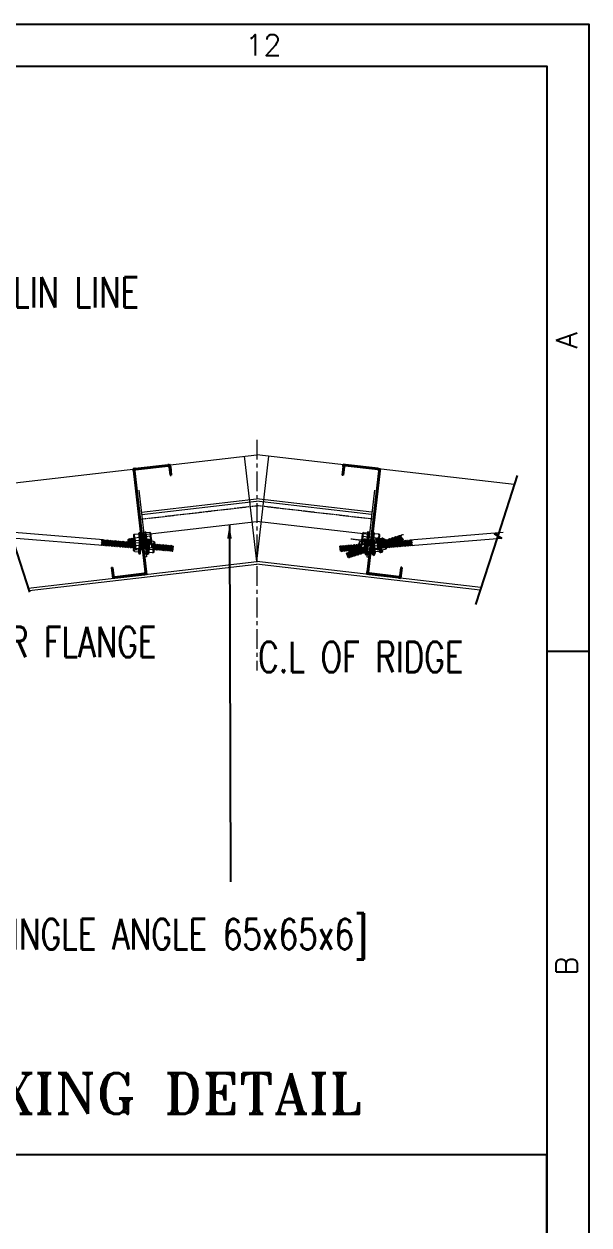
# Model space of a CAD drawing. Header units: millimetres. Extents: x 591978 to 1200763, y 19941 to 205918.
# Drawn here: x 755723 to 769885, y 122667 to 152750 of the extents above; entities that cross this region are included whole.
import ezdxf
from ezdxf.lldxf.tags import DXFTag

# ---------------------------------------------------------------- set-up
doc = ezdxf.new("R2010")
doc.units = ezdxf.units.MM
doc.header["$LTSCALE"] = 790
doc.header["$MEASUREMENT"] = 0
doc.linetypes.add('CENTER', pattern=[2, 1.25, -0.25, 0.25, -0.25])
doc.linetypes.add('HIDDEN', pattern=[0.375, 0.25, -0.125])
for name, color, linetype in [('CEN', 1, 'CENTER'), ('DIM', 2, 'Continuous'), ('STEEL', 4, 'Continuous'), ('text', 6, 'Continuous')]:
    doc.layers.add(name, color=color, linetype=linetype)
doc.layers.add('TITLE', color=161, linetype='Continuous', lineweight=9)
doc.layers.add('WEB', color=1, linetype='Continuous', lineweight=15)
doc.styles.add('ROMANS', font='romans.shx')
doc.styles.add('ROMANT', font='romant.shx', dxfattribs={"width": 0.75})
doc.styles.add('T02', font='SIMPLEX.SHX', dxfattribs={"width": 0.8})
tags = doc.linetypes.add('DASHED2', pattern=[0.375, 0.25, -0.125]).pattern_tags.tags
tags[6:7] = [DXFTag(74, 4), DXFTag(75, 0), DXFTag(340, '0'), DXFTag(46, 1.0), DXFTag(50, 0.0), DXFTag(44, 0.0), DXFTag(45, 0.0)]
tags[4:5] = [DXFTag(74, 4), DXFTag(75, 0), DXFTag(340, '0'), DXFTag(46, 1.0), DXFTag(50, 0.0), DXFTag(44, 0.0), DXFTag(45, 0.0)]
doc.dimstyles.new('DIM-250', dxfattribs={"dimscale": 350, "dimtxt": 2.5, "dimasz": 1, "dimexe": 1, "dimexo": 1.5, "dimgap": 1, "dimtad": 1, "dimdec": 0, "dimzin": 0, "dimdsep": 46, "dimtxsty": 'T02', "dimcen": 0.09, "dimdle": 1, "dimclrd": 3, "dimclre": 3, "dimclrt": 256, "dimadec": 0, "dimazin": 0, "dimtfac": 0.09, "dimtdec": 0, "dimtix": 1, "dimtmove": 2, "dimatfit": 3, "dimfxl": 1, "dimtolj": 1, "dimtzin": 0, "dimarcsym": 0})

# ---------------------------------------------------------------- blocks, each defined once
blk = doc.blocks.new('SSQQ')
blk.add_line((1489789.41, -272566.1), (1489794.41, -272566.1))
for points in [[(1489794.41, -273085.85), (1488953.41, -273085.85), (1488953.41, -272491.85), (1489794.41, -272491.85)], [(1489789.41, -273080.85), (1488958.41, -273080.85), (1488958.41, -272496.85), (1489789.41, -272496.85)]]:
    blk.add_lwpolyline(points, close=True)
at = {"style": 'ROMANS'}
blk.add_text('12', height=2.5, dxfattribs=at).set_placement((1489753.69, -272495.57))
for s, p in [('A', (1489793.03, -272530.25)), ('B', (1489793.03, -272604.5))]:
    blk.add_text(s, height=2.5, rotation=90, dxfattribs=at).set_placement(p)
blk = doc.blocks.new('ERGGRWFG')
at = {"color": 0, "lineweight": 13}
for p, q in [((-11842, 2160), (-7861, 2961)), ((-11792, 2410), (-7908, 3192)), ((-16001, 1610), (-12224, 2370)), ((-15954, 1379), (-12275, 2120))]:
    blk.add_line(p, q, dxfattribs=at)
at = {"color": 2}
for points in [[(-6293, 3076), (-6229, 3089), (-6348, 3679), (-6412, 3666)], [(-5971, 3141), (-6035, 3128), (-6154, 3718), (-6090, 3731)], [(-17375, 893), (-17439, 880), (-17558, 1470), (-17493, 1483)], [(-17760, 815), (-17696, 828), (-17815, 1418), (-17879, 1405)]]:
    blk.add_lwpolyline(points, close=True, dxfattribs=at)
at = {"layer": 'STEEL', "lineweight": 13}
for p, q in [((-6525, 3156), (-6595, 3503)), ((-6561, 3570), (-6399, 3602)), ((-6540, 3467), (-6378, 3499)), ((-6306, 3140), (-6399, 3602)), ((-6120, 3551), (-6314, 3512)), ((-5915, 3699), (-6077, 3667)), ((-5984, 3205), (-6077, 3667)), ((-5894, 3597), (-6056, 3564)), ((-6020, 3572), (-6056, 3564)), ((-5788, 3305), (-5857, 3651)), ((-5823, 3581), (-5847, 3606)), ((-5782, 3619), (-5823, 3581)), ((-5759, 3594), (-5782, 3619)), ((-5718, 3632), (-5759, 3594)), ((-5694, 3607), (-5718, 3632)), ((-5654, 3645), (-5694, 3607)), ((-5630, 3620), (-5654, 3645)), ((-5589, 3658), (-5630, 3620)), ((-5552, 3456), (-5592, 3418)), ((-5566, 3633), (-5589, 3658)), ((-5525, 3671), (-5566, 3633)), ((-5528, 3431), (-5552, 3456)), ((-5487, 3469), (-5528, 3431)), ((-5501, 3646), (-5525, 3671)), ((-5461, 3684), (-5501, 3646)), ((-5463, 3444), (-5487, 3469)), ((-5423, 3482), (-5463, 3444)), ((-5437, 3659), (-5461, 3684)), ((-5396, 3697), (-5437, 3659)), ((-5399, 3457), (-5423, 3482)), ((-5359, 3495), (-5399, 3457)), ((-5373, 3672), (-5396, 3697)), ((-5332, 3710), (-5373, 3672)), ((-5335, 3469), (-5359, 3495)), ((-5294, 3508), (-5335, 3469)), ((-5308, 3685), (-5332, 3710)), ((-5268, 3723), (-5308, 3685)), ((-5270, 3482), (-5294, 3508)), ((-5230, 3521), (-5270, 3482)), ((-5244, 3698), (-5268, 3723)), ((-5203, 3736), (-5244, 3698)), ((-5206, 3495), (-5230, 3521)), ((-5166, 3534), (-5206, 3495)), ((-5179, 3711), (-5203, 3736)), ((-5139, 3749), (-5179, 3711)), ((-5142, 3508), (-5166, 3534)), ((-5101, 3547), (-5142, 3508)), ((-5115, 3724), (-5139, 3749)), ((-5099, 3739), (-5115, 3724)), ((-5077, 3521), (-5101, 3547)), ((-5099, 3739), (-5067, 3745)), ((-5099, 3739), (-5059, 3539)), ((-5059, 3539), (-5077, 3521)), ((-5027, 3545), (-5067, 3745)), ((-5059, 3539), (-5027, 3545)), ((-7871, 2959), (-7918, 3190)), ((-7899, 3163), (-7916, 3182)), ((-7858, 3202), (-7899, 3163)), ((-7861, 2961), (-7875, 2975)), ((-7821, 2999), (-7861, 2961)), ((-7835, 3176), (-7858, 3202)), ((-7794, 3215), (-7835, 3176)), ((-7797, 2974), (-7821, 2999)), ((-7756, 3012), (-7797, 2974)), ((-7770, 3189), (-7794, 3215)), ((-7730, 3227), (-7770, 3189)), ((-7733, 2987), (-7756, 3012)), ((-7692, 3025), (-7733, 2987)), ((-7706, 3202), (-7730, 3227)), ((-7665, 3240), (-7706, 3202)), ((-7668, 3000), (-7692, 3025)), ((-7668, 3000), (-7671, 3003)), ((-7628, 3038), (-7668, 3000)), ((-7642, 3215), (-7665, 3240)), ((-7601, 3253), (-7642, 3215)), ((-7604, 3013), (-7628, 3038)), ((-7563, 3051), (-7604, 3013)), ((-7577, 3228), (-7601, 3253)), ((-7537, 3266), (-7577, 3228)), ((-7540, 3026), (-7563, 3051)), ((-7499, 3064), (-7540, 3026)), ((-7513, 3241), (-7537, 3266)), ((-7472, 3279), (-7513, 3241)), ((-7475, 3039), (-7499, 3064)), ((-7435, 3077), (-7475, 3039)), ((-7449, 3254), (-7472, 3279)), ((-7408, 3292), (-7449, 3254)), ((-7411, 3052), (-7435, 3077)), ((-7370, 3090), (-7411, 3052)), ((-7384, 3267), (-7408, 3292)), ((-7344, 3305), (-7384, 3267)), ((-7346, 3065), (-7370, 3090)), ((-7306, 3103), (-7346, 3065)), ((-7320, 3280), (-7344, 3305)), ((-7279, 3318), (-7320, 3280)), ((-7282, 3078), (-7306, 3103)), ((-7242, 3116), (-7282, 3078)), ((-7256, 3293), (-7279, 3318)), ((-7215, 3331), (-7256, 3293)), ((-7218, 3090), (-7242, 3116)), ((-7177, 3129), (-7218, 3090)), ((-7191, 3306), (-7215, 3331)), ((-7151, 3344), (-7191, 3306)), ((-7153, 3103), (-7177, 3129)), ((-7113, 3142), (-7153, 3103)), ((-7127, 3319), (-7151, 3344)), ((-7086, 3357), (-7127, 3319)), ((-7089, 3116), (-7113, 3142)), ((-7089, 3116), (-7092, 3119)), ((-7049, 3155), (-7089, 3116)), ((-7062, 3332), (-7086, 3357)), ((-7022, 3370), (-7062, 3332)), ((-7025, 3129), (-7049, 3155)), ((-6984, 3168), (-7025, 3129)), ((-6998, 3345), (-7022, 3370)), ((-6958, 3383), (-6998, 3345)), ((-6960, 3142), (-6984, 3168)), ((-6920, 3180), (-6960, 3142)), ((-6934, 3358), (-6958, 3383)), ((-6893, 3396), (-6934, 3358)), ((-6896, 3155), (-6920, 3180)), ((-6855, 3193), (-6896, 3155)), ((-6869, 3371), (-6893, 3396)), ((-6829, 3409), (-6869, 3371)), ((-6832, 3168), (-6855, 3193)), ((-6791, 3206), (-6832, 3168)), ((-6805, 3384), (-6829, 3409)), ((-6765, 3422), (-6805, 3384)), ((-6767, 3181), (-6791, 3206)), ((-6727, 3219), (-6767, 3181)), ((-6741, 3397), (-6765, 3422)), ((-6700, 3435), (-6741, 3397)), ((-6703, 3194), (-6727, 3219)), ((-6662, 3232), (-6703, 3194)), ((-6676, 3409), (-6700, 3435)), ((-6636, 3448), (-6676, 3409)), ((-6639, 3207), (-6662, 3232)), ((-6598, 3245), (-6639, 3207)), ((-6612, 3422), (-6636, 3448)), ((-6584, 3449), (-6612, 3422)), ((-6574, 3220), (-6598, 3245)), ((-6544, 3249), (-6574, 3220)), ((-6493, 3236), (-6332, 3269)), ((-6468, 3108), (-6306, 3140)), ((-6074, 3321), (-6268, 3282)), ((-5848, 3366), (-6010, 3334)), ((-5973, 3341), (-6010, 3334)), ((-5822, 3238), (-5984, 3205)), ((-5785, 3379), (-5809, 3404)), ((-5745, 3417), (-5785, 3379)), ((-5721, 3392), (-5745, 3417)), ((-5680, 3430), (-5721, 3392)), ((-5657, 3405), (-5680, 3430)), ((-5616, 3443), (-5657, 3405)), ((-5592, 3418), (-5616, 3443)), ((-16635, 1452), (-16623, 1484)), ((-16623, 1484), (-16571, 1465)), ((-16571, 1465), (-16559, 1497)), ((-16559, 1497), (-16507, 1478)), ((-16507, 1478), (-16495, 1510)), ((-16495, 1510), (-16442, 1491)), ((-16442, 1491), (-16430, 1523)), ((-16430, 1523), (-16378, 1504)), ((-16378, 1504), (-16366, 1536)), ((-16366, 1536), (-16314, 1517)), ((-16314, 1517), (-16302, 1549)), ((-16302, 1549), (-16249, 1530)), ((-16249, 1530), (-16237, 1562)), ((-16237, 1562), (-16185, 1543)), ((-16185, 1543), (-16173, 1575)), ((-16173, 1575), (-16121, 1555)), ((-16121, 1555), (-16109, 1588)), ((-16109, 1588), (-16056, 1568)), ((-16056, 1568), (-16044, 1601)), ((-16044, 1601), (-15992, 1581)), ((-15992, 1581), (-15980, 1614)), ((-15980, 1614), (-15928, 1594)), ((-15928, 1594), (-15919, 1618)), ((-18796, 1029), (-18827, 1023)), ((-18787, 823), (-18827, 1023)), ((-18796, 1029), (-18755, 829)), ((-18796, 1029), (-18775, 1021)), ((-18775, 1021), (-18763, 1054)), ((-18763, 1054), (-18711, 1034)), ((-18711, 1034), (-18698, 1067)), ((-18698, 1067), (-18646, 1047)), ((-18646, 1047), (-18634, 1080)), ((-18634, 1080), (-18582, 1060)), ((-18582, 1060), (-18570, 1093)), ((-18570, 1093), (-18518, 1073)), ((-18518, 1073), (-18505, 1106)), ((-18505, 1106), (-18453, 1086)), ((-18453, 1086), (-18441, 1118)), ((-18441, 1118), (-18389, 1099)), ((-18389, 1099), (-18377, 1131)), ((-18377, 1131), (-18324, 1112)), ((-18324, 1112), (-18312, 1144)), ((-18312, 1144), (-18260, 1125)), ((-18260, 1125), (-18248, 1157)), ((-18248, 1157), (-18196, 1138)), ((-18196, 1138), (-18184, 1170)), ((-18184, 1170), (-18131, 1151)), ((-18131, 1151), (-18119, 1183)), ((-18119, 1183), (-18067, 1164)), ((-18067, 1164), (-18055, 1196)), ((-17993, 895), (-18062, 1241)), ((-18028, 1308), (-17866, 1341)), ((-18024, 962), (-18011, 995)), ((-18007, 1206), (-17846, 1238)), ((-17961, 975), (-17799, 1008)), ((-17908, 1226), (-17846, 1238)), ((-17773, 879), (-17866, 1341)), ((-17861, 995), (-17799, 1008)), ((-17781, 1251), (-17524, 1303)), ((-17735, 1021), (-17478, 1072)), ((-17319, 1451), (-17481, 1419)), ((-17388, 957), (-17481, 1419)), ((-17298, 1348), (-17460, 1316)), ((-17252, 1118), (-17414, 1085)), ((-17226, 989), (-17388, 957)), ((-17191, 1056), (-17261, 1403)), ((-17250, 1349), (-17215, 1335)), ((-17215, 1335), (-17202, 1368)), ((-17210, 1149), (-17171, 1134)), ((-17202, 1368), (-17150, 1348)), ((-17171, 1134), (-17159, 1167)), ((-17159, 1167), (-17107, 1147)), ((-17150, 1348), (-17138, 1381)), ((-17138, 1381), (-17086, 1361)), ((-17107, 1147), (-17095, 1179)), ((-17095, 1179), (-17042, 1160)), ((-17086, 1361), (-17074, 1394)), ((-17074, 1394), (-17022, 1374)), ((-17042, 1160), (-17030, 1192)), ((-17030, 1192), (-16978, 1173)), ((-17022, 1374), (-17009, 1407)), ((-17009, 1407), (-16957, 1387)), ((-16978, 1173), (-16966, 1205)), ((-16966, 1205), (-16914, 1186)), ((-16957, 1387), (-16945, 1420)), ((-16945, 1420), (-16893, 1400)), ((-16914, 1186), (-16902, 1218)), ((-16902, 1218), (-16849, 1199)), ((-16893, 1400), (-16881, 1433)), ((-16881, 1433), (-16829, 1413)), ((-16849, 1199), (-16837, 1231)), ((-16837, 1231), (-16785, 1212)), ((-16829, 1413), (-16816, 1445)), ((-16816, 1445), (-16764, 1426)), ((-16785, 1212), (-16773, 1244)), ((-16773, 1244), (-16721, 1225)), ((-16764, 1426), (-16752, 1458)), ((-16752, 1458), (-16700, 1439)), ((-16721, 1225), (-16709, 1257)), ((-16709, 1257), (-16656, 1238)), ((-16700, 1439), (-16688, 1471)), ((-16688, 1471), (-16635, 1452)), ((-16656, 1238), (-16644, 1270)), ((-16656, 1238), (-16655, 1242)), ((-16644, 1270), (-16592, 1251)), ((-16592, 1251), (-16580, 1283)), ((-16580, 1283), (-16528, 1264)), ((-16528, 1264), (-16515, 1296)), ((-16515, 1296), (-16463, 1277)), ((-16463, 1277), (-16451, 1309)), ((-16451, 1309), (-16399, 1289)), ((-16399, 1289), (-16387, 1322)), ((-16387, 1322), (-16335, 1302)), ((-16335, 1302), (-16322, 1335)), ((-16322, 1335), (-16270, 1315)), ((-16270, 1315), (-16258, 1348)), ((-16258, 1348), (-16206, 1328)), ((-16206, 1328), (-16194, 1361)), ((-16194, 1361), (-16142, 1341)), ((-16142, 1341), (-16129, 1374)), ((-16129, 1374), (-16077, 1354)), ((-16077, 1354), (-16065, 1387)), ((-16077, 1354), (-16076, 1358)), ((-16065, 1387), (-16013, 1367)), ((-16013, 1367), (-16001, 1400)), ((-16001, 1400), (-15948, 1380)), ((-15948, 1380), (-15936, 1413)), ((-15936, 1413), (-15884, 1393)), ((-18755, 829), (-18787, 823)), ((-18755, 829), (-18731, 820)), ((-18731, 820), (-18719, 852)), ((-18719, 852), (-18667, 833)), ((-18667, 833), (-18655, 865)), ((-18655, 865), (-18603, 846)), ((-18603, 846), (-18591, 878)), ((-18591, 878), (-18538, 859)), ((-18538, 859), (-18526, 891)), ((-18526, 891), (-18474, 872)), ((-18474, 872), (-18462, 904)), ((-18462, 904), (-18410, 885)), ((-18410, 885), (-18398, 917)), ((-18398, 917), (-18345, 898)), ((-18345, 898), (-18333, 930)), ((-18333, 930), (-18281, 911)), ((-18281, 911), (-18269, 943)), ((-18269, 943), (-18217, 924)), ((-18217, 924), (-18204, 956)), ((-18204, 956), (-18152, 937)), ((-18152, 937), (-18140, 969)), ((-18140, 969), (-18088, 949)), ((-18088, 949), (-18076, 982)), ((-18076, 982), (-18024, 962)), ((-17935, 847), (-17773, 879))]:
    blk.add_line(p, q, dxfattribs=at)
at = {"layer": 'STEEL', "color": 8, "lineweight": 13}
for p, q in [((-5823, 3581), (-5835, 3538)), ((-5782, 3619), (-5821, 3472)), ((-5759, 3594), (-5809, 3404)), ((-5718, 3632), (-5785, 3379)), ((-5694, 3607), (-5745, 3417)), ((-5654, 3645), (-5721, 3392)), ((-5630, 3620), (-5680, 3430)), ((-5589, 3658), (-5657, 3405)), ((-5566, 3633), (-5616, 3443)), ((-5525, 3671), (-5592, 3418)), ((-5501, 3646), (-5552, 3456)), ((-5461, 3684), (-5528, 3431)), ((-5437, 3659), (-5487, 3469)), ((-5396, 3697), (-5463, 3444)), ((-5373, 3672), (-5423, 3482)), ((-5332, 3710), (-5399, 3457)), ((-5308, 3685), (-5359, 3495)), ((-5268, 3723), (-5335, 3469)), ((-5244, 3698), (-5294, 3508)), ((-5203, 3736), (-5270, 3482)), ((-5179, 3711), (-5230, 3521)), ((-5139, 3749), (-5206, 3495)), ((-5115, 3724), (-5166, 3534)), ((-5091, 3700), (-5142, 3508)), ((-5078, 3634), (-5101, 3547)), ((-5065, 3569), (-5077, 3521)), ((-7899, 3163), (-7907, 3135)), ((-7858, 3202), (-7893, 3069)), ((-7835, 3176), (-7880, 3004)), ((-7794, 3215), (-7861, 2961)), ((-7770, 3189), (-7821, 2999)), ((-7730, 3227), (-7797, 2974)), ((-7706, 3202), (-7756, 3012)), ((-7665, 3240), (-7733, 2987)), ((-7642, 3215), (-7692, 3025)), ((-7601, 3253), (-7668, 3000)), ((-7577, 3228), (-7628, 3038)), ((-7537, 3266), (-7604, 3013)), ((-7513, 3241), (-7563, 3051)), ((-7472, 3279), (-7540, 3026)), ((-7449, 3254), (-7499, 3064)), ((-7408, 3292), (-7475, 3039)), ((-7384, 3267), (-7435, 3077)), ((-7344, 3305), (-7411, 3052)), ((-7320, 3280), (-7370, 3090)), ((-7279, 3318), (-7346, 3065)), ((-7256, 3293), (-7306, 3103)), ((-7215, 3331), (-7282, 3078)), ((-7215, 3331), (-7282, 3078)), ((-7191, 3306), (-7242, 3116)), ((-7151, 3344), (-7218, 3090)), ((-7127, 3319), (-7177, 3129)), ((-7086, 3357), (-7153, 3103)), ((-7062, 3332), (-7113, 3142)), ((-7022, 3370), (-7089, 3116)), ((-6998, 3345), (-7049, 3155)), ((-6958, 3383), (-7025, 3129)), ((-6934, 3358), (-6984, 3168)), ((-6893, 3396), (-6960, 3142)), ((-6869, 3371), (-6920, 3180)), ((-6829, 3409), (-6896, 3155)), ((-6805, 3384), (-6855, 3193)), ((-6765, 3422), (-6832, 3168)), ((-6741, 3397), (-6791, 3206)), ((-6700, 3435), (-6767, 3181)), ((-6676, 3409), (-6727, 3219)), ((-6636, 3448), (-6703, 3194)), ((-6612, 3422), (-6662, 3232)), ((-6580, 3428), (-6639, 3207)), ((-6567, 3363), (-6598, 3245)), ((-6554, 3297), (-6574, 3220)), ((-16623, 1484), (-16463, 1277)), ((-16623, 1484), (-16463, 1277)), ((-16559, 1497), (-16399, 1289)), ((-16495, 1510), (-16335, 1302)), ((-16442, 1491), (-16322, 1335)), ((-16430, 1523), (-16270, 1315)), ((-16378, 1504), (-16258, 1348)), ((-16366, 1536), (-16206, 1328)), ((-16314, 1517), (-16194, 1361)), ((-16302, 1549), (-16142, 1341)), ((-16249, 1530), (-16129, 1374)), ((-16237, 1562), (-16077, 1354)), ((-16185, 1543), (-16065, 1387)), ((-16173, 1575), (-16013, 1367)), ((-16121, 1555), (-16001, 1400)), ((-16109, 1588), (-15948, 1380)), ((-16056, 1568), (-15936, 1413)), ((-16044, 1601), (-15884, 1393)), ((-15992, 1581), (-15883, 1440)), ((-15980, 1614), (-15896, 1505)), ((-15928, 1594), (-15909, 1571)), ((-18788, 990), (-18667, 833)), ((-18775, 1021), (-18655, 865)), ((-18763, 1054), (-18603, 846)), ((-18711, 1034), (-18591, 878)), ((-18698, 1067), (-18538, 859)), ((-18646, 1047), (-18526, 891)), ((-18634, 1080), (-18474, 872)), ((-18582, 1060), (-18462, 904)), ((-18570, 1093), (-18410, 885)), ((-18518, 1073), (-18398, 917)), ((-18505, 1106), (-18345, 898)), ((-18453, 1086), (-18333, 930)), ((-18441, 1118), (-18281, 911)), ((-18389, 1099), (-18269, 943)), ((-18377, 1131), (-18217, 924)), ((-18324, 1112), (-18204, 956)), ((-18312, 1144), (-18152, 937)), ((-18260, 1125), (-18140, 969)), ((-18248, 1157), (-18088, 949)), ((-18196, 1138), (-18076, 982)), ((-18184, 1170), (-18024, 962)), ((-18131, 1151), (-18011, 995)), ((-18119, 1183), (-18026, 1063)), ((-18067, 1164), (-18040, 1128)), ((-17246, 1328), (-17107, 1147)), ((-17233, 1263), (-17159, 1167)), ((-17220, 1197), (-17171, 1134)), ((-17215, 1335), (-17095, 1179)), ((-17202, 1368), (-17042, 1160)), ((-17150, 1348), (-17030, 1192)), ((-17138, 1381), (-16978, 1173)), ((-17086, 1361), (-16966, 1205)), ((-17074, 1394), (-16914, 1186)), ((-17022, 1374), (-16902, 1218)), ((-17009, 1407), (-16849, 1199)), ((-16957, 1387), (-16837, 1231)), ((-16945, 1420), (-16785, 1212)), ((-16893, 1400), (-16773, 1244)), ((-16881, 1433), (-16721, 1225)), ((-16829, 1413), (-16709, 1257)), ((-16816, 1445), (-16656, 1238)), ((-16764, 1426), (-16644, 1270)), ((-16752, 1458), (-16592, 1251)), ((-16700, 1439), (-16580, 1283)), ((-16688, 1471), (-16528, 1264)), ((-16635, 1452), (-16515, 1296)), ((-16571, 1465), (-16451, 1309)), ((-16507, 1478), (-16387, 1322)), ((-18775, 924), (-18719, 852)), ((-18762, 859), (-18731, 820))]:
    blk.add_line(p, q, dxfattribs=at)
at = {"layer": 'STEEL'}
for centre, radius, start, end in [((-6545, 3519), 52.6, 106.8838, 275.8766), ((-6397, 3376), 170, 147.5179, 235.2425), ((-5910, 3647), 52.6, 286.8838, 95.8766), ((-5991, 3457), 170, 327.5179, 55.2425), ((-6459, 3176), 69, 119.6009, 263.1595), ((-5856, 3298), 69, 299.6009, 83.1595), ((-18013, 1258), 52.6, 106.8838, 275.8766), ((-17864, 1115), 170, 147.5179, 235.2425), ((-17314, 1399), 52.6, 286.8838, 95.8766), ((-17395, 1209), 170, 327.5179, 55.2425), ((-17260, 1049), 69, 299.6009, 83.1595), ((-17927, 915), 69, 119.6009, 263.1595)]:
    blk.add_arc(centre, radius, start, end, dxfattribs=at)
blk = doc.blocks.new('DWW')
at = {"layer": 'STEEL', "color": 8, "linetype": 'HIDDEN', "ltscale": 0.05}
for p, q in [((2, 127.1), (-2, 127.1)), ((-2, 123.1), (-2, 127.1)), ((58, 127.1), (62, 127.1)), ((62, 123.1), (62, 127.1)), ((-70, -68.9), (-70, -72.9)), ((-66, -72.9), (-70, -72.9)), ((-4, -72.9), (0, -72.9)), ((0, -68.9), (0, -72.9))]:
    blk.add_line(p, q, dxfattribs=at)
at = {"layer": 'STEEL', "color": 20}
for p, q in [((-2, -68.9), (-2, 123.1)), ((0, -68.9), (0, 123.1)), ((58, 127.1), (2, 127.1)), ((58, 125.1), (2, 125.1)), ((60, 107.1), (60, 123.1)), ((62, 107.1), (62, 123.1)), ((62, 107.1), (60, 107.1)), ((-70, -68.9), (-70, -52.9)), ((-68, -52.9), (-70, -52.9)), ((-68, -68.9), (-68, -52.9)), ((-4, -70.9), (-66, -70.9)), ((-4, -72.9), (-66, -72.9))]:
    blk.add_line(p, q, dxfattribs=at)
for centre, radius, start, end in [((2, 123.1), 4, 90, 180), ((2, 123.1), 2, 90, 180), ((58, 123.1), 4, 0, 90), ((58, 123.1), 2, 0, 90), ((-66, -68.9), 4, 180, 270), ((-66, -68.9), 2, 180, 270), ((-4, -68.9), 2, 270, 0), ((-4, -68.9), 4, 270, 0)]:
    blk.add_arc(centre, radius, start, end, dxfattribs=at)
blk = doc.blocks.new('PURLIN')
at = {"color": 2}
blk.add_blockref('DWW', (274100.1, 569500.1), dxfattribs=at)

msp = doc.modelspace()

# ---------------------------------------------------------------- linework, layer by layer
at = {"color": 2, "lineweight": 13}
for p, q in [((758601.7, 141077.5), (758795.8, 139400)), ((764506.9, 141077.5), (764312.7, 139400)), ((758781.4, 139524.4), (758728.5, 139518.3)), ((758795.8, 139400), (758742.9, 139393.9)), ((764312.7, 139400), (764365.7, 139393.9)), ((764327.1, 139524.4), (764380.1, 139518.3))]:
    msp.add_line(p, q, dxfattribs=at)
at = {"color": 0, "lineweight": 13}
for p, q in [((758666.4, 140518.5), (761554.3, 140852.8)), ((758672.5, 140465.5), (761554.3, 140799.1)), ((764442.2, 140518.5), (761554.3, 140852.8)), ((764436.1, 140465.5), (761554.3, 140799.1)), ((758731.1, 139959), (761554.3, 140285.8)), ((764377.5, 139959), (761554.3, 140285.8)), ((765396.2, 139827.4), (767737, 140023.1)), ((765408.2, 139684.4), (767689, 139875))]:
    msp.add_line(p, q, dxfattribs=at)
at = {"color": 7, "linetype": 'Continuous', "lineweight": 13}
for p, q in [((758507.8, 139627.9), (758474.2, 139918.4)), ((758484.7, 139968.7), (758597.7, 139981.8)), ((758890.7, 139917.6), (758495.9, 139871.9)), ((758879.5, 140014.4), (758766.5, 140001.3)), ((758934.8, 139677.4), (758901.2, 139967.8)), ((764173.8, 139677.4), (764207.4, 139967.8)), ((764217.9, 139917.6), (764612.7, 139871.9)), ((764229.1, 140014.4), (764342.1, 140001.3)), ((764623.9, 139968.7), (764510.9, 139981.8)), ((764600.8, 139627.9), (764634.4, 139918.4)), ((758352.7, 139855.3), (758331.4, 139836.5)), ((758342, 139674.1), (758331.4, 139836.5)), ((758335, 139782.4), (758352.7, 139855.3)), ((758338.5, 139728.3), (758365.8, 139840.5)), ((758342, 139674.1), (758387.1, 139859.3)), ((758355.1, 139659.3), (758342, 139674.1)), ((758365.8, 139840.5), (758352.7, 139855.3)), ((758355.1, 139659.3), (758400.3, 139844.4)), ((758376.4, 139678.1), (758355.1, 139659.3)), ((758387.1, 139859.3), (758365.8, 139840.5)), ((758376.4, 139678.1), (758421.6, 139863.3)), ((758389.5, 139663.3), (758376.4, 139678.1)), ((758400.3, 139844.4), (758387.1, 139859.3)), ((758389.5, 139663.3), (758434.7, 139848.4)), ((758410.8, 139682.1), (758389.5, 139663.3)), ((758421.6, 139863.3), (758400.3, 139844.4)), ((758410.8, 139682.1), (758456, 139867.2)), ((758423.9, 139667.3), (758410.8, 139682.1)), ((758434.7, 139848.4), (758421.6, 139863.3)), ((758423.9, 139667.3), (758469.1, 139852.4)), ((758445.3, 139686.1), (758423.9, 139667.3)), ((758456, 139867.2), (758434.7, 139848.4)), ((758445.3, 139686.1), (758483.1, 139841.3)), ((758458.4, 139671.3), (758445.3, 139686.1)), ((758469.1, 139852.4), (758456, 139867.2)), ((758458.4, 139671.3), (758488.5, 139794.8)), ((758479.7, 139690.1), (758458.4, 139671.3)), ((758480.6, 139862.6), (758469.1, 139852.4)), ((758479.7, 139690.1), (758493.9, 139748.3)), ((758492.8, 139675.2), (758479.7, 139690.1)), ((758492.8, 139675.2), (758499.2, 139701.8)), ((758502.2, 139676.3), (758492.8, 139675.2)), ((758913.1, 139723.9), (758518.3, 139678.2)), ((758529.5, 139581.4), (758642.5, 139594.5)), ((758924.3, 139627.1), (758811.3, 139614)), ((764184.3, 139627.1), (764297.3, 139614)), ((764195.5, 139723.9), (764590.3, 139678.2)), ((764579.1, 139581.4), (764466.1, 139594.5)), ((764606.4, 139676.3), (764615.8, 139675.2)), ((764615.8, 139675.2), (764609.3, 139701.8)), ((764628.9, 139690.1), (764614.7, 139748.3)), ((764615.8, 139675.2), (764628.9, 139690.1)), ((764650.2, 139671.3), (764620.1, 139794.8)), ((764663.3, 139686.1), (764625.5, 139841.3)), ((764628, 139862.6), (764639.5, 139852.4)), ((764628.9, 139690.1), (764650.2, 139671.3)), ((764639.5, 139852.4), (764652.6, 139867.2)), ((764684.6, 139667.3), (764639.5, 139852.4)), ((764650.2, 139671.3), (764663.3, 139686.1)), ((764697.7, 139682.1), (764652.6, 139867.2)), ((764652.6, 139867.2), (764673.9, 139848.4)), ((764663.3, 139686.1), (764684.6, 139667.3)), ((764673.9, 139848.4), (764687, 139863.3)), ((764719.1, 139663.3), (764673.9, 139848.4)), ((764684.6, 139667.3), (764697.7, 139682.1)), ((764732.2, 139678.1), (764687, 139863.3)), ((764687, 139863.3), (764708.3, 139844.4)), ((764697.7, 139682.1), (764719.1, 139663.3)), ((764708.3, 139844.4), (764721.4, 139859.3)), ((764753.5, 139659.3), (764708.3, 139844.4)), ((764719.1, 139663.3), (764732.2, 139678.1)), ((764766.6, 139674.1), (764721.4, 139859.3)), ((764721.4, 139859.3), (764742.7, 139840.5)), ((764732.2, 139678.1), (764753.5, 139659.3)), ((764742.7, 139840.5), (764755.9, 139855.3)), ((764770.1, 139728.3), (764742.7, 139840.5)), ((764753.5, 139659.3), (764766.6, 139674.1)), ((764773.6, 139782.4), (764755.9, 139855.3)), ((764755.9, 139855.3), (764777.2, 139836.5)), ((764766.6, 139674.1), (764777.2, 139836.5))]:
    msp.add_line(p, q, dxfattribs=at)
for points in [[(768827, 124425.5), (736166.8, 124425.5), (736166.8, 151692.7), (768827, 151692.7)], [(743471.2, 97158.3), (768827, 97158.3), (768827, 124425.5), (743471.2, 124425.5)]]:
    msp.add_lwpolyline(points, close=True)
at = {"color": 0}
for points in [[(754800.6, 141787.8), (755288.4, 140285.1), (755374.2, 140312.9), (755199, 140196.3), (755305.9, 140231), (755860.8, 138521.5)], [(768086.8, 141440.9), (767604.7, 139955.6), (767519.9, 139983.1), (767693, 139867.9), (767587.3, 139902.2), (767038.9, 138212.6)]]:
    msp.add_lwpolyline(points, dxfattribs=at)
at = {"color": 2}
for points in [[(758605.2, 140003.5), (758645, 140008.1), (758693.8, 139586.5), (758654, 139581.9)], [(758724.4, 140017.3), (758764.1, 140021.9), (758812.9, 139600.3), (758773.2, 139595.7)], [(764384.2, 140017.3), (764344.5, 140021.9), (764295.7, 139600.3), (764335.4, 139595.7)], [(764503.3, 140003.5), (764463.6, 140008.1), (764414.8, 139586.5), (764454.5, 139581.9)], [(764274.6, 139469.4), (764314.4, 139472.8), (764283.8, 139838.5), (764244, 139835.2)], [(764471.3, 139448.6), (764509.3, 139461), (764395.7, 139810.8), (764357.7, 139798.5)], [(764513.6, 139489.4), (764473.9, 139486.1), (764443.3, 139851.9), (764483.1, 139855.2)], [(764699.9, 139522.8), (764661.9, 139510.5), (764548.3, 139860.3), (764586.3, 139872.7)]]:
    msp.add_lwpolyline(points, close=True, dxfattribs=at)
at = {"color": 7, "linetype": 'Continuous'}
for centre, radius, start, end in [((758554.9, 139927.7), 81.2, 149.733, 223.4728), ((758820.5, 139958.5), 81.2, 329.733, 43.4728), ((758619.5, 139788), 300.5, 347.67826, 25.52755), ((764489.1, 139788), 300.5, 154.47245, 192.32174), ((764288.1, 139958.5), 81.2, 136.5272, 210.267), ((764553.7, 139927.7), 81.2, 316.5272, 30.267), ((758789.5, 139807.7), 300.5, 167.67826, 205.52755), ((758588.5, 139637.3), 81.2, 149.733, 223.4728), ((758854.1, 139668), 81.2, 329.733, 43.4728), ((764254.5, 139668), 81.2, 136.5272, 210.267), ((764520.1, 139637.3), 81.2, 316.5272, 30.267), ((764319.1, 139807.7), 300.5, 334.47245, 12.32174)]:
    msp.add_arc(centre, radius, start, end, dxfattribs=at)
at = {"layer": 'CEN', "color": 4, "lineweight": 13, "ltscale": 0.05}
for p in [(758632.6, 140346.2), (764475.9, 140346.2)]:
    msp.add_line(p, (761554.3, 140684.4), dxfattribs=at)
at = {"layer": 'CEN', "color": 40, "linetype": 'CENTER', "lineweight": 13, "ltscale": 0.01}
msp.add_line((763918.4, 139854.1), (765072, 139720.6), dxfattribs=at)
at = {"layer": 'DIM', "color": 32, "linetype": 'CENTER', "lineweight": 13, "ltscale": 0.5}
msp.add_line((761555.2, 142331.9), (761555.2, 136553.9), dxfattribs=at)
at = {"layer": 'STEEL', "lineweight": 13}
for p, q in [((764994.9, 139877.1), (765000, 139897.7)), ((765000, 139897.7), (765033, 139889.5)), ((765033, 139889.5), (765038.1, 139910.1)), ((765038.1, 139910.1), (765071.2, 139901.9)), ((765071.2, 139901.9), (765076.3, 139922.4)), ((765076.3, 139922.4), (765109.3, 139914.3)), ((765109.3, 139914.3), (765114.4, 139934.8)), ((765114.4, 139934.8), (765147.5, 139926.6)), ((765147.5, 139926.6), (765152.6, 139947.2)), ((765152.6, 139947.2), (765185.6, 139939)), ((765185.6, 139939), (765190.7, 139959.6)), ((765190.7, 139959.6), (765223.8, 139951.4)), ((765223.8, 139951.4), (765228.9, 139972)), ((764069.8, 139576.8), (764074.9, 139597.4)), ((764074.9, 139597.4), (764108, 139589.2)), ((764108, 139589.2), (764113.1, 139609.8)), ((764113.1, 139609.8), (764146.1, 139601.6)), ((764146.1, 139601.6), (764151.2, 139622.2)), ((764151.2, 139622.2), (764184.3, 139614)), ((764184.3, 139614), (764189.4, 139634.6)), ((764189.4, 139634.6), (764222.4, 139626.4)), ((764222.4, 139626.4), (764227.5, 139646.9)), ((764227.5, 139646.9), (764260.6, 139638.8)), ((764324.6, 139480.9), (764258, 139686.2)), ((764260.6, 139638.8), (764265.7, 139659.3)), ((764274.2, 139729.3), (764370, 139760.4)), ((764294, 139668.5), (764389.8, 139699.6)), ((764352.8, 139687.6), (764389.8, 139699.6)), ((764458.9, 139486.6), (764370, 139760.4)), ((764427.8, 139712), (764580.4, 139761.5)), ((764472.2, 139575.2), (764624.8, 139624.7)), ((764694.5, 139865.7), (764598.7, 139834.6)), ((764687.5, 139560.8), (764598.7, 139834.6)), ((764714.2, 139804.9), (764618.4, 139773.8)), ((764758.6, 139668.1), (764662.8, 139637)), ((764783.3, 139591.9), (764687.5, 139560.8)), ((764799.6, 139635.1), (764733, 139840.4)), ((764743.3, 139808.4), (764766, 139802.8)), ((764766, 139802.8), (764771.1, 139823.4)), ((764771.1, 139823.4), (764804.1, 139815.2)), ((764781.8, 139689.8), (764806.5, 139683.7)), ((764804.1, 139815.2), (764809.2, 139835.8)), ((764806.5, 139683.7), (764811.6, 139704.3)), ((764809.2, 139835.8), (764842.3, 139827.6)), ((764811.6, 139704.3), (764844.7, 139696.1)), ((764842.3, 139827.6), (764847.4, 139848.1)), ((764844.7, 139696.1), (764849.8, 139716.6)), ((764847.4, 139848.1), (764880.4, 139840)), ((764849.8, 139716.6), (764882.8, 139708.5)), ((764880.4, 139840), (764885.5, 139860.5)), ((764882.8, 139708.5), (764887.9, 139729)), ((764885.5, 139860.5), (764918.6, 139852.3)), ((764887.9, 139729), (764921, 139720.8)), ((764918.6, 139852.3), (764923.7, 139872.9)), ((764921, 139720.8), (764926.1, 139741.4)), ((764923.7, 139872.9), (764956.7, 139864.7)), ((764926.1, 139741.4), (764959.1, 139733.2)), ((764956.7, 139864.7), (764961.8, 139885.3)), ((764959.1, 139733.2), (764964.2, 139753.8)), ((764961.8, 139885.3), (764994.9, 139877.1)), ((764964.2, 139753.8), (764997.3, 139745.6)), ((764997.3, 139745.6), (765002.4, 139766.2)), ((765002.4, 139766.2), (765035.4, 139758)), ((765035.4, 139758), (765040.5, 139778.6)), ((765040.5, 139778.6), (765073.6, 139770.4)), ((765073.6, 139770.4), (765078.7, 139790.9)), ((765078.7, 139790.9), (765111.7, 139782.8)), ((765111.7, 139782.8), (765116.8, 139803.3)), ((765111.7, 139782.8), (765112.4, 139785.3)), ((765116.8, 139803.3), (765149.9, 139795.1)), ((765149.9, 139795.1), (765155, 139815.7)), ((765155, 139815.7), (765188, 139807.5)), ((765188, 139807.5), (765193.1, 139828.1)), ((765193.1, 139828.1), (765226.2, 139819.9)), ((765226.2, 139819.9), (765231.3, 139840.5)), ((763827.7, 139505.8), (763809, 139499.7)), ((763847.5, 139381.1), (763809, 139499.7)), ((763827.7, 139505.8), (763866.2, 139387.2)), ((763827.7, 139505.8), (763840.9, 139502.5)), ((763840.9, 139502.5), (763846, 139523.1)), ((763846, 139523.1), (763879.1, 139514.9)), ((763866.2, 139387.2), (763847.5, 139381.1)), ((763866.2, 139387.2), (763881.5, 139383.4)), ((763879.1, 139514.9), (763884.2, 139535.5)), ((763881.5, 139383.4), (763886.6, 139404)), ((763884.2, 139535.5), (763917.2, 139527.3)), ((763886.6, 139404), (763919.6, 139395.8)), ((763917.2, 139527.3), (763922.3, 139547.9)), ((763919.6, 139395.8), (763924.7, 139416.4)), ((763922.3, 139547.9), (763955.4, 139539.7)), ((763924.7, 139416.4), (763957.8, 139408.2)), ((763955.4, 139539.7), (763960.5, 139560.3)), ((763957.8, 139408.2), (763962.9, 139428.8)), ((763960.5, 139560.3), (763993.5, 139552.1)), ((763962.9, 139428.8), (763995.9, 139420.6)), ((763993.5, 139552.1), (763998.6, 139572.6)), ((763995.9, 139420.6), (764001, 139441.1)), ((763998.6, 139572.6), (764031.7, 139564.5)), ((764001, 139441.1), (764034.1, 139433)), ((764031.7, 139564.5), (764036.8, 139585)), ((764034.1, 139433), (764039.2, 139453.5)), ((764036.8, 139585), (764069.8, 139576.8)), ((764039.2, 139453.5), (764072.2, 139445.3)), ((764072.2, 139445.3), (764077.3, 139465.9)), ((764077.3, 139465.9), (764110.4, 139457.7)), ((764110.4, 139457.7), (764115.5, 139478.3)), ((764115.5, 139478.3), (764148.5, 139470.1)), ((764148.5, 139470.1), (764153.6, 139490.7)), ((764153.6, 139490.7), (764186.7, 139482.5)), ((764186.7, 139482.5), (764191.8, 139503.1)), ((764191.8, 139503.1), (764224.8, 139494.9)), ((764224.8, 139494.9), (764229.9, 139515.4)), ((764229.9, 139515.4), (764263, 139507.3)), ((764263, 139507.3), (764268.1, 139527.8)), ((764268.1, 139527.8), (764301.1, 139519.6)), ((764301.1, 139519.6), (764306.2, 139540.2)), ((764338.4, 139531.7), (764434.2, 139562.8)), ((764363.1, 139455.5), (764458.9, 139486.6)), ((764397.2, 139550.8), (764434.2, 139562.8))]:
    msp.add_line(p, q, dxfattribs=at)
at = {"layer": 'STEEL', "color": 8, "lineweight": 13}
for p, q in [((765000, 139897.7), (765111.7, 139782.8)), ((765033, 139889.5), (765116.8, 139803.3)), ((765038.1, 139910.1), (765149.9, 139795.1)), ((765071.2, 139901.9), (765155, 139815.7)), ((765076.3, 139922.4), (765188, 139807.5)), ((765109.3, 139914.3), (765193.1, 139828.1)), ((765114.4, 139934.8), (765226.2, 139819.9)), ((765114.4, 139934.8), (765226.2, 139819.9)), ((765147.5, 139926.6), (765231.3, 139840.5)), ((764074.9, 139597.4), (764186.7, 139482.5)), ((764108, 139589.2), (764191.8, 139503.1)), ((764113.1, 139609.8), (764224.8, 139494.9)), ((764146.1, 139601.6), (764229.9, 139515.4)), ((764151.2, 139622.2), (764263, 139507.3)), ((764184.3, 139614), (764268.1, 139527.8)), ((764189.4, 139634.6), (764301.1, 139519.6)), ((764222.4, 139626.4), (764306.2, 139540.2)), ((764227.5, 139646.9), (764292.4, 139580.3)), ((764260.6, 139638.8), (764279.8, 139619)), ((764747.3, 139796.2), (764844.7, 139696.1)), ((764759.9, 139757.5), (764811.6, 139704.3)), ((764766, 139802.8), (764849.8, 139716.6)), ((764771.1, 139823.4), (764882.8, 139708.5)), ((764772.5, 139718.7), (764806.5, 139683.7)), ((764804.1, 139815.2), (764887.9, 139729)), ((764809.2, 139835.8), (764921, 139720.8)), ((764842.3, 139827.6), (764926.1, 139741.4)), ((764847.4, 139848.1), (764959.1, 139733.2)), ((764880.4, 139840), (764964.2, 139753.8)), ((764885.5, 139860.5), (764997.3, 139745.6)), ((764918.6, 139852.3), (765002.4, 139766.2)), ((764923.7, 139872.9), (765035.4, 139758)), ((764956.7, 139864.7), (765040.5, 139778.6)), ((764961.8, 139885.3), (765073.6, 139770.4)), ((764994.9, 139877.1), (765078.7, 139790.9)), ((763835.3, 139482.5), (763919.6, 139395.8)), ((763840.9, 139502.5), (763924.7, 139416.4)), ((763846, 139523.1), (763957.8, 139408.2)), ((763847.9, 139443.8), (763886.6, 139404)), ((763860.4, 139405.1), (763881.5, 139383.4)), ((763879.1, 139514.9), (763962.9, 139428.8)), ((763884.2, 139535.5), (763995.9, 139420.6)), ((763917.2, 139527.3), (764001, 139441.1)), ((763922.3, 139547.9), (764034.1, 139433)), ((763955.4, 139539.7), (764039.2, 139453.5)), ((763960.5, 139560.3), (764072.2, 139445.3)), ((763993.5, 139552.1), (764077.3, 139465.9)), ((763998.6, 139572.6), (764110.4, 139457.7)), ((764031.7, 139564.5), (764115.5, 139478.3)), ((764036.8, 139585), (764148.5, 139470.1)), ((764069.8, 139576.8), (764153.6, 139490.7))]:
    msp.add_line(p, q, dxfattribs=at)
at = {"layer": 'STEEL'}
for centre, radius, start, end in [((764287, 139699.9), 32.1, 113.48666, 282.47954), ((764387.3, 139623.2), 103.8, 154.12084, 241.84536), ((764701.4, 139834.4), 32.1, 293.48666, 102.47954), ((764665.2, 139713.4), 103.8, 334.12084, 61.84536), ((764758.4, 139626), 42.2, 306.20384, 89.76236), ((764363.3, 139497.7), 42.2, 126.20384, 269.76236)]:
    msp.add_arc(centre, radius, start, end, dxfattribs=at)
at = {"layer": 'WEB', "color": 6, "linetype": 'DASHED2', "lineweight": 13}
for p, q in [((754990.8, 141201.6), (761555.2, 141961.5)), ((761555.2, 139283.9), (761249.4, 141926.1)), ((768013.1, 141214), (761555.2, 141961.5)), ((761555.2, 139283.9), (761861.1, 141926.1)), ((755828.5, 138621), (761555.2, 139283.9)), ((755848.9, 138558.1), (761562.7, 139219.5)), ((767155, 138570.4), (761547.8, 139219.5)), ((767175.5, 138633.4), (761555.2, 139283.9))]:
    msp.add_line(p, q, dxfattribs=at)
at = {"layer": 'WEB', "lineweight": 13}
for p, q in [((763662.4, 139671.7), (763642.9, 139670.1)), ((763653.2, 139546.1), (763642.9, 139670.1)), ((763662.4, 139671.7), (763672.8, 139547.7)), ((763662.4, 139671.7), (763674.5, 139665.5)), ((763674.5, 139665.5), (763684.1, 139684.3)), ((763684.1, 139684.3), (763714.4, 139668.9)), ((763714.4, 139668.9), (763724, 139687.7)), ((763724, 139687.7), (763754.3, 139672.2)), ((763754.3, 139672.2), (763763.9, 139691)), ((763763.9, 139691), (763794.2, 139675.5)), ((763794.2, 139675.5), (763803.8, 139694.3)), ((763803.8, 139694.3), (763834, 139678.9)), ((763834, 139678.9), (763843.7, 139697.7)), ((763843.7, 139697.7), (763873.9, 139682.2)), ((763873.9, 139682.2), (763883.6, 139701)), ((763883.6, 139701), (763913.8, 139685.5)), ((763913.8, 139685.5), (763923.5, 139704.4)), ((763923.5, 139704.4), (763953.7, 139688.9)), ((763953.7, 139688.9), (763963.3, 139707.7)), ((763963.3, 139707.7), (763993.6, 139692.2)), ((763993.6, 139692.2), (764003.2, 139711)), ((764003.2, 139711), (764033.5, 139695.5)), ((764033.5, 139695.5), (764043.1, 139714.4)), ((764043.1, 139714.4), (764073.4, 139698.9)), ((764045.7, 139570.6), (764055.4, 139589.4)), ((764055.4, 139589.4), (764085.6, 139573.9)), ((764073.4, 139698.9), (764083, 139717.7)), ((764083, 139717.7), (764113.2, 139702.2)), ((764085.6, 139573.9), (764095.2, 139592.7)), ((764095.2, 139592.7), (764125.5, 139577.2)), ((764113.2, 139702.2), (764122.9, 139721)), ((764139.5, 139534.2), (764121.5, 139748.9)), ((764125.5, 139577.2), (764135.1, 139596)), ((764147.2, 139787.1), (764247.4, 139795.4)), ((764152.5, 139723.5), (764252.7, 139731.9)), ((764164.4, 139580.5), (764264.6, 139588.8)), ((764214, 139728.6), (764252.7, 139731.9)), ((764226, 139585.6), (764264.6, 139588.8)), ((764271.3, 139509.2), (764247.4, 139795.4)), ((764292.4, 139735.2), (764451.9, 139748.5)), ((764304.4, 139592.2), (764463.9, 139605.5)), ((764586.6, 139823.8), (764486.4, 139815.4)), ((764510.3, 139529.2), (764486.4, 139815.4)), ((764591.9, 139760.2), (764491.7, 139751.8)), ((764603.8, 139617.2), (764503.7, 139608.8)), ((764636.1, 139575.7), (764618.2, 139790.4)), ((764621, 139757), (764641.7, 139746.4)), ((764631.3, 139633), (764653.9, 139621.4)), ((764641.7, 139746.4), (764651.3, 139765.2)), ((764651.3, 139765.2), (764681.6, 139749.7)), ((764653.9, 139621.4), (764663.6, 139640.2)), ((764663.6, 139640.2), (764693.8, 139624.7)), ((764681.6, 139749.7), (764691.2, 139768.5)), ((764691.2, 139768.5), (764721.5, 139753)), ((764693.8, 139624.7), (764703.4, 139643.5)), ((764703.4, 139643.5), (764733.7, 139628.1)), ((764721.5, 139753), (764731.1, 139771.8)), ((764731.1, 139771.8), (764761.3, 139756.4)), ((764733.7, 139628.1), (764743.3, 139646.9)), ((764743.3, 139646.9), (764773.6, 139631.4)), ((764761.3, 139756.4), (764771, 139775.2)), ((764771, 139775.2), (764801.2, 139759.7)), ((764773.6, 139631.4), (764783.2, 139650.2)), ((764783.2, 139650.2), (764813.5, 139634.7)), ((764801.2, 139759.7), (764810.9, 139778.5)), ((764810.9, 139778.5), (764841.1, 139763)), ((764813.5, 139634.7), (764823.1, 139653.5)), ((764823.1, 139653.5), (764853.4, 139638.1)), ((764841.1, 139763), (764850.7, 139781.8)), ((764850.7, 139781.8), (764881, 139766.4)), ((764853.4, 139638.1), (764863, 139656.9)), ((764863, 139656.9), (764893.2, 139641.4)), ((764881, 139766.4), (764890.6, 139785.2)), ((764890.6, 139785.2), (764920.9, 139769.7)), ((764893.2, 139641.4), (764902.9, 139660.2)), ((764902.9, 139660.2), (764933.1, 139644.7)), ((764920.9, 139769.7), (764930.5, 139788.5)), ((764930.5, 139788.5), (764960.8, 139773)), ((764933.1, 139644.7), (764942.8, 139663.5)), ((764942.8, 139663.5), (764973, 139648.1)), ((764960.8, 139773), (764970.4, 139791.8)), ((764970.4, 139791.8), (765000.7, 139776.4)), ((764973, 139648.1), (764982.7, 139666.9)), ((764973, 139648.1), (764974.2, 139650.4)), ((764982.7, 139666.9), (765012.9, 139651.4)), ((765000.7, 139776.4), (765010.3, 139795.2)), ((765010.3, 139795.2), (765040.5, 139779.7)), ((765012.9, 139651.4), (765022.5, 139670.2)), ((765022.5, 139670.2), (765052.8, 139654.7)), ((765040.5, 139779.7), (765050.2, 139798.5)), ((765050.2, 139798.5), (765080.4, 139783)), ((765052.8, 139654.7), (765062.4, 139673.5)), ((765062.4, 139673.5), (765092.7, 139658.1)), ((765080.4, 139783), (765090.1, 139801.8)), ((765090.1, 139801.8), (765120.3, 139786.4)), ((765092.7, 139658.1), (765102.3, 139676.9)), ((765102.3, 139676.9), (765132.6, 139661.4)), ((765120.3, 139786.4), (765130, 139805.2)), ((765130, 139805.2), (765160.2, 139789.7)), ((765132.6, 139661.4), (765142.2, 139680.2)), ((765142.2, 139680.2), (765172.4, 139664.7)), ((765160.2, 139789.7), (765169.8, 139808.5)), ((765169.8, 139808.5), (765200.1, 139793)), ((765172.4, 139664.7), (765182.1, 139683.5)), ((765182.1, 139683.5), (765212.3, 139668.1)), ((765200.1, 139793), (765209.7, 139811.8)), ((765209.7, 139811.8), (765240, 139796.4)), ((765212.3, 139668.1), (765222, 139686.9)), ((765222, 139686.9), (765252.2, 139671.4)), ((765240, 139796.4), (765249.6, 139815.2)), ((765249.6, 139815.2), (765279.9, 139799.7)), ((765252.2, 139671.4), (765261.9, 139690.2)), ((765261.9, 139690.2), (765292.1, 139674.7)), ((765279.9, 139799.7), (765289.5, 139818.5)), ((765289.5, 139818.5), (765319.7, 139803)), ((765292.1, 139674.7), (765301.7, 139693.5)), ((765301.7, 139693.5), (765332, 139678.1)), ((765319.7, 139803), (765329.4, 139821.8)), ((765329.4, 139821.8), (765359.6, 139806.4)), ((765332, 139678.1), (765341.6, 139696.9)), ((765332, 139678.1), (765333.2, 139680.4)), ((765341.6, 139696.9), (765371.9, 139681.4)), ((765359.6, 139806.4), (765369.3, 139825.2)), ((765369.3, 139825.2), (765399.5, 139809.7)), ((765371.9, 139681.4), (765381.5, 139700.2)), ((765381.5, 139700.2), (765411.8, 139684.7)), ((765399.5, 139809.7), (765409.2, 139828.5)), ((765409.2, 139828.5), (765439.4, 139813)), ((765411.8, 139684.7), (765421.4, 139703.5)), ((765421.4, 139703.5), (765451.7, 139688.1)), ((765439.4, 139813), (765446.3, 139826.5)), ((763672.8, 139547.7), (763653.2, 139546.1)), ((763672.8, 139547.7), (763686.7, 139540.6)), ((763686.7, 139540.6), (763696.4, 139559.4)), ((763696.4, 139559.4), (763726.6, 139543.9)), ((763726.6, 139543.9), (763736.3, 139562.7)), ((763736.3, 139562.7), (763766.5, 139547.2)), ((763766.5, 139547.2), (763776.2, 139566)), ((763776.2, 139566), (763806.4, 139550.6)), ((763806.4, 139550.6), (763816, 139569.4)), ((763816, 139569.4), (763846.3, 139553.9)), ((763846.3, 139553.9), (763855.9, 139572.7)), ((763855.9, 139572.7), (763886.2, 139557.2)), ((763886.2, 139557.2), (763895.8, 139576)), ((763895.8, 139576), (763926.1, 139560.6)), ((763926.1, 139560.6), (763935.7, 139579.4)), ((763935.7, 139579.4), (763965.9, 139563.9)), ((763965.9, 139563.9), (763975.6, 139582.7)), ((763975.6, 139582.7), (764005.8, 139567.2)), ((764005.8, 139567.2), (764015.5, 139586)), ((764015.5, 139586), (764045.7, 139570.6)), ((764171.1, 139500.8), (764271.3, 139509.2)), ((764610.5, 139537.5), (764510.3, 139529.2))]:
    msp.add_line(p, q, dxfattribs=at)
at = {"layer": 'WEB', "color": 8, "lineweight": 13}
for p, q in [((763664.5, 139647.4), (763726.6, 139543.9)), ((763667.9, 139606.9), (763696.4, 139559.4)), ((763674.5, 139665.5), (763736.3, 139562.7)), ((763684.1, 139684.3), (763766.5, 139547.2)), ((763714.4, 139668.9), (763776.2, 139566)), ((763724, 139687.7), (763806.4, 139550.6)), ((763754.3, 139672.2), (763816, 139569.4)), ((763763.9, 139691), (763846.3, 139553.9)), ((763794.2, 139675.5), (763855.9, 139572.7)), ((763803.8, 139694.3), (763886.2, 139557.2)), ((763834, 139678.9), (763895.8, 139576)), ((763843.7, 139697.7), (763926.1, 139560.6)), ((763873.9, 139682.2), (763935.7, 139579.4)), ((763883.6, 139701), (763965.9, 139563.9)), ((763913.8, 139685.5), (763975.6, 139582.7)), ((763923.5, 139704.4), (764005.8, 139567.2)), ((763953.7, 139688.9), (764015.5, 139586)), ((763963.3, 139707.7), (764045.7, 139570.6)), ((763993.6, 139692.2), (764055.4, 139589.4)), ((764003.2, 139711), (764085.6, 139573.9)), ((764033.5, 139695.5), (764095.2, 139592.7)), ((764043.1, 139714.4), (764125.5, 139577.2)), ((764073.4, 139698.9), (764135.1, 139596)), ((764083, 139717.7), (764130.8, 139638.1)), ((764113.2, 139702.2), (764127.4, 139678.6)), ((764622, 139744.2), (764693.8, 139624.7)), ((764625.4, 139703.7), (764663.6, 139640.2)), ((764628.8, 139663.2), (764653.9, 139621.4)), ((764641.7, 139746.4), (764703.4, 139643.5)), ((764651.3, 139765.2), (764733.7, 139628.1)), ((764681.6, 139749.7), (764743.3, 139646.9)), ((764691.2, 139768.5), (764773.6, 139631.4)), ((764721.5, 139753), (764783.2, 139650.2)), ((764731.1, 139771.8), (764813.5, 139634.7)), ((764761.3, 139756.4), (764823.1, 139653.5)), ((764771, 139775.2), (764853.4, 139638.1)), ((764801.2, 139759.7), (764863, 139656.9)), ((764810.9, 139778.5), (764893.2, 139641.4)), ((764841.1, 139763), (764902.9, 139660.2)), ((764850.7, 139781.8), (764933.1, 139644.7)), ((764881, 139766.4), (764942.8, 139663.5)), ((764890.6, 139785.2), (764973, 139648.1)), ((764920.9, 139769.7), (764982.7, 139666.9)), ((764930.5, 139788.5), (765012.9, 139651.4)), ((764960.8, 139773), (765022.5, 139670.2)), ((764970.4, 139791.8), (765052.8, 139654.7)), ((765000.7, 139776.4), (765062.4, 139673.5)), ((765010.3, 139795.2), (765092.7, 139658.1)), ((765010.3, 139795.2), (765092.7, 139658.1)), ((765040.5, 139779.7), (765102.3, 139676.9)), ((765050.2, 139798.5), (765132.6, 139661.4)), ((765080.4, 139783), (765142.2, 139680.2)), ((765090.1, 139801.8), (765172.4, 139664.7)), ((765120.3, 139786.4), (765182.1, 139683.5)), ((765130, 139805.2), (765212.3, 139668.1)), ((765160.2, 139789.7), (765222, 139686.9)), ((765169.8, 139808.5), (765252.2, 139671.4)), ((765200.1, 139793), (765261.9, 139690.2)), ((765209.7, 139811.8), (765292.1, 139674.7)), ((765240, 139796.4), (765301.7, 139693.5)), ((765249.6, 139815.2), (765332, 139678.1)), ((765279.9, 139799.7), (765341.6, 139696.9)), ((765289.5, 139818.5), (765371.9, 139681.4)), ((765319.7, 139803), (765381.5, 139700.2)), ((765329.4, 139821.8), (765411.8, 139684.7)), ((765359.6, 139806.4), (765421.4, 139703.5)), ((765369.3, 139825.2), (765451.7, 139688.1)), ((765399.5, 139809.7), (765455.5, 139716.5)), ((765409.2, 139828.5), (765452.1, 139757)), ((765439.4, 139813), (765448.8, 139797.5)), ((763671.2, 139566.4), (763686.7, 139540.6))]:
    msp.add_line(p, q, dxfattribs=at)
at = {"layer": 'WEB'}
for centre, radius, start, end in [((764152.9, 139755.5), 32.1, 100.28086, 269.27374), ((764232.9, 139658.2), 103.6, 140.91504, 228.63956), ((764586.2, 139791.7), 32.1, 280.28086, 89.27374), ((764523.4, 139682.5), 103.6, 320.91504, 48.63956), ((764594, 139576.3), 42.1, 292.99804, 76.55656), ((764180.9, 139541.7), 42.1, 112.99804, 256.55656)]:
    msp.add_arc(centre, radius, start, end, dxfattribs=at)

# ---------------------------------------------------------------- block references
at = {"color": 0, "lineweight": 9, "xscale": 211.5413126501381, "yscale": 211.5413126501381, "zscale": 211.5413126501381}
msp.add_blockref('SSQQ', (-314383181.1, 57796033.3), dxfattribs=at)
at = {"color": 2, "yscale": 13.29907782957788, "zscale": 13.29907782957788}
for p, xscale, rotation in [((3508775.5, 8083397.2), 13.29907782957788, 186.6029021024202), ((-1985665, 8083397.2), -13.29907782957785, 173.3970978975797)]:
    msp.add_blockref('PURLIN', p, dxfattribs=dict(at, xscale=xscale, rotation=rotation))
at = {"xscale": -0.6097962605575803, "yscale": 0.6097962605575807, "zscale": 0.6097962605575807, "rotation": 6.602902103700146}
msp.add_blockref('ERGGRWFG', (748134.6, 137730.4), dxfattribs=at)

# ---------------------------------------------------------------- texts
at = {"layer": 'text', "color": 7, "style": 'ROMANS', "width": 0.75}
for s, height, p in [('PURLIN LINE', 762.245, (753882.9, 145650.8)), ('RAFTER OUTER FLANGE', 762.245, (750220.4, 136888.7)), ('C.L OF RIDGE', 762.245, (761590.2, 136513)), ('RIDGE SAG ANGLE [SINGLE ANGLE 65x65x6]', 763.825, (747348.9, 129570.6))]:
    msp.add_text(s, height=height, dxfattribs=at).set_placement(p)
at = {"layer": 'TITLE', "color": 1, "linetype": 'Continuous', "style": 'ROMANT'}
msp.add_text('TYPICAL SAG ROD FIXING DETAIL', height=1016.327, dxfattribs=at).set_placement((740115, 125450.5))

# ---------------------------------------------------------------- leaders
at = {"color": 0, "lineweight": 15}
msp.add_leader([(760871.7, 140206.8), (760900.8, 131265.2)], dimstyle='DIM-250', dxfattribs=at)

doc.saveas('drawing.dxf')
